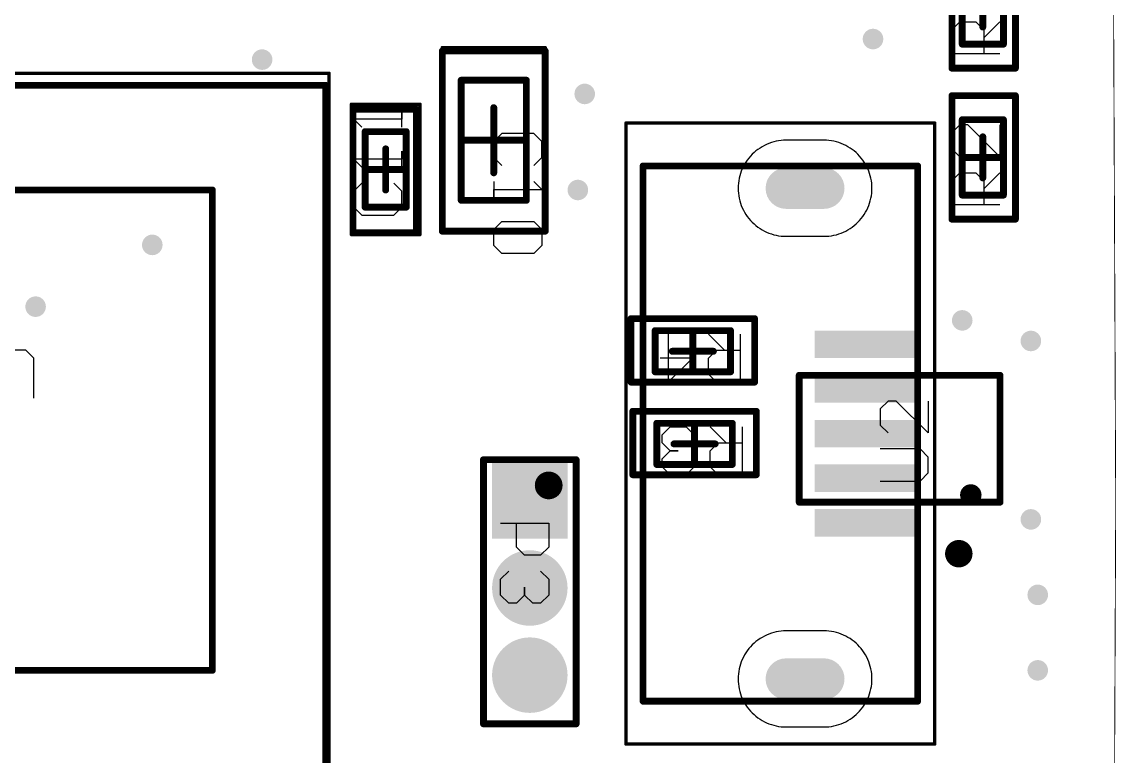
# Model space of a CAD drawing. Header units: millimetres. Extents: x 0 to 63.8, y 0 to 29.2.
# Drawn here: x 47.9 to 63.84, y 10.95 to 21.65 of the extents above; entities that cross this region are included whole.
import ezdxf

# ---------------------------------------------------------------- set-up
doc = ezdxf.new("R2010")
doc.units = ezdxf.units.MM
for name, color, linetype in [('BottomSolder', 6, 'Continuous'), ('Mechanical1', 6, 'Continuous'), ('Mechanical13', 56, 'Continuous'), ('Mechanical15', 56, 'Continuous'), ('Mechanical29', 56, 'Continuous'), ('PadHoleLayer', 156, 'Continuous'), ('ViaHoleLayer', 16, 'Continuous')]:
    doc.layers.add(name, color=color, linetype=linetype)

# ---------------------------------------------------------------- blocks, each defined once
blk = doc.blocks.new('GCT_USB3140_30_0170_1_C_REVE1_B_4')
at = {"layer": 'BottomSolder'}
for points in [[(-1.5, -0.5), (-1.1, -0.5), (-1.1, -2), (-1.5, -2)], [(-0.85, -0.5), (-0.45, -0.5), (-0.45, -2), (-0.85, -2)], [(-0.2, -0.5), (0.2, -0.5), (0.2, -2), (-0.2, -2)], [(0.45, -0.5), (0.85, -0.5), (0.85, -2), (0.45, -2)], [(1.1, -0.5), (1.5, -0.5), (1.5, -2), (1.1, -2)]]:
    blk.add_hatch(color=6, dxfattribs=at).paths.add_polyline_path(points)
at = {"layer": 'PadHoleLayer'}
h = blk.add_hatch(color=156, dxfattribs=at)
edge = h.paths.add_edge_path()
edge.add_arc((-3.575, -0.085), 0.3, 0, 180)
edge.add_line((-3.875, -0.085), (-3.875, -0.635))
edge.add_arc((-3.575, -0.635), 0.3, 180, 360)
edge.add_line((-3.275, -0.635), (-3.275, -0.085))
h = blk.add_hatch(color=156, dxfattribs=at)
edge = h.paths.add_edge_path()
edge.add_arc((3.575, -0.085), 0.3, 0, 180)
edge.add_line((3.275, -0.085), (3.275, -0.635))
edge.add_arc((3.575, -0.635), 0.3, 180, 360)
edge.add_line((3.875, -0.635), (3.875, -0.085))
at = {"layer": 'BottomSolder'}
for p, q in [((-3.986, 0.481), (-4.016, 0.459)), ((-3.956, 0.502), (-3.986, 0.481)), ((-3.925, 0.521), (-3.956, 0.502)), ((-3.893, 0.539), (-3.925, 0.521)), ((-3.86, 0.554), (-3.893, 0.539)), ((-3.826, 0.569), (-3.86, 0.554)), ((-3.791, 0.581), (-3.826, 0.569)), ((-3.756, 0.591), (-3.791, 0.581)), ((-3.721, 0.6), (-3.756, 0.591)), ((-3.685, 0.606), (-3.721, 0.6)), ((-3.648, 0.611), (-3.685, 0.606)), ((-3.612, 0.614), (-3.648, 0.611)), ((-3.575, 0.615), (-3.612, 0.614)), ((-3.538, 0.614), (-3.575, 0.615)), ((-3.502, 0.611), (-3.538, 0.614)), ((-3.465, 0.606), (-3.502, 0.611)), ((-3.429, 0.6), (-3.465, 0.606)), ((-3.394, 0.591), (-3.429, 0.6)), ((-3.359, 0.581), (-3.394, 0.591)), ((-3.324, 0.569), (-3.359, 0.581)), ((-3.29, 0.554), (-3.324, 0.569)), ((-3.257, 0.539), (-3.29, 0.554)), ((-3.225, 0.521), (-3.257, 0.539)), ((-3.194, 0.502), (-3.225, 0.521)), ((-3.164, 0.481), (-3.194, 0.502)), ((-3.134, 0.459), (-3.164, 0.481)), ((3.164, 0.481), (3.134, 0.459)), ((3.194, 0.502), (3.164, 0.481)), ((3.225, 0.521), (3.194, 0.502)), ((3.257, 0.539), (3.225, 0.521)), ((3.29, 0.554), (3.257, 0.539)), ((3.324, 0.569), (3.29, 0.554)), ((3.359, 0.581), (3.324, 0.569)), ((3.394, 0.591), (3.359, 0.581)), ((3.429, 0.6), (3.394, 0.591)), ((3.465, 0.606), (3.429, 0.6)), ((3.502, 0.611), (3.465, 0.606)), ((3.538, 0.614), (3.502, 0.611)), ((3.575, 0.615), (3.538, 0.614)), ((3.612, 0.614), (3.575, 0.615)), ((3.648, 0.611), (3.612, 0.614)), ((3.685, 0.606), (3.648, 0.611)), ((3.721, 0.6), (3.685, 0.606)), ((3.756, 0.591), (3.721, 0.6)), ((3.791, 0.581), (3.756, 0.591)), ((3.826, 0.569), (3.791, 0.581)), ((3.86, 0.554), (3.826, 0.569)), ((3.893, 0.539), (3.86, 0.554)), ((3.925, 0.521), (3.893, 0.539)), ((3.956, 0.502), (3.925, 0.521)), ((3.986, 0.481), (3.956, 0.502)), ((4.016, 0.459), (3.986, 0.481)), ((-4.141, 0.326), (-4.162, 0.296)), ((-4.119, 0.356), (-4.141, 0.326)), ((-4.095, 0.383), (-4.119, 0.356)), ((-4.07, 0.41), (-4.095, 0.383)), ((-4.043, 0.435), (-4.07, 0.41)), ((-4.016, 0.459), (-4.043, 0.435)), ((-3.107, 0.435), (-3.134, 0.459)), ((-3.08, 0.41), (-3.107, 0.435)), ((-3.055, 0.383), (-3.08, 0.41)), ((-3.031, 0.356), (-3.055, 0.383)), ((-3.009, 0.326), (-3.031, 0.356)), ((-2.988, 0.296), (-3.009, 0.326)), ((3.009, 0.326), (2.988, 0.296)), ((3.031, 0.356), (3.009, 0.326)), ((3.055, 0.383), (3.031, 0.356)), ((3.08, 0.41), (3.055, 0.383)), ((3.107, 0.435), (3.08, 0.41)), ((3.134, 0.459), (3.107, 0.435)), ((4.043, 0.435), (4.016, 0.459)), ((4.07, 0.41), (4.043, 0.435)), ((4.095, 0.383), (4.07, 0.41)), ((4.119, 0.356), (4.095, 0.383)), ((4.141, 0.326), (4.119, 0.356)), ((4.162, 0.296), (4.141, 0.326)), ((-4.229, 0.166), (-4.241, 0.131)), ((-4.214, 0.2), (-4.229, 0.166)), ((-4.199, 0.233), (-4.214, 0.2)), ((-4.181, 0.265), (-4.199, 0.233)), ((-4.162, 0.296), (-4.181, 0.265)), ((-2.969, 0.265), (-2.988, 0.296)), ((-2.951, 0.233), (-2.969, 0.265)), ((-2.936, 0.2), (-2.951, 0.233)), ((-2.921, 0.166), (-2.936, 0.2)), ((-2.909, 0.131), (-2.921, 0.166)), ((2.921, 0.166), (2.909, 0.131)), ((2.936, 0.2), (2.921, 0.166)), ((2.951, 0.233), (2.936, 0.2)), ((2.969, 0.265), (2.951, 0.233)), ((2.988, 0.296), (2.969, 0.265)), ((4.181, 0.265), (4.162, 0.296)), ((4.199, 0.233), (4.181, 0.265)), ((4.214, 0.2), (4.199, 0.233)), ((4.229, 0.166), (4.214, 0.2)), ((4.241, 0.131), (4.229, 0.166)), ((-4.266, 0.025), (-4.271, -0.012)), ((-4.26, 0.061), (-4.266, 0.025)), ((-4.251, 0.096), (-4.26, 0.061)), ((-4.241, 0.131), (-4.251, 0.096)), ((-2.899, 0.096), (-2.909, 0.131)), ((-2.89, 0.061), (-2.899, 0.096)), ((-2.884, 0.025), (-2.89, 0.061)), ((-2.879, -0.012), (-2.884, 0.025)), ((2.884, 0.025), (2.879, -0.012)), ((2.89, 0.061), (2.884, 0.025)), ((2.899, 0.096), (2.89, 0.061)), ((2.909, 0.131), (2.899, 0.096)), ((4.251, 0.096), (4.241, 0.131)), ((4.26, 0.061), (4.251, 0.096)), ((4.266, 0.025), (4.26, 0.061)), ((4.271, -0.012), (4.266, 0.025)), ((-4.274, -0.048), (-4.275, -0.085)), ((-4.275, -0.085), (-4.275, -0.635)), ((-4.271, -0.012), (-4.274, -0.048)), ((-2.876, -0.048), (-2.879, -0.012)), ((-2.875, -0.085), (-2.876, -0.048)), ((-2.875, -0.635), (-2.875, -0.085)), ((2.876, -0.048), (2.875, -0.085)), ((2.875, -0.085), (2.875, -0.635)), ((2.879, -0.012), (2.876, -0.048)), ((4.274, -0.048), (4.271, -0.012)), ((4.275, -0.085), (4.274, -0.048)), ((4.275, -0.635), (4.275, -0.085)), ((-4.275, -0.635), (-4.274, -0.672)), ((-2.876, -0.672), (-2.875, -0.635)), ((2.875, -0.635), (2.876, -0.672)), ((4.274, -0.672), (4.275, -0.635)), ((-4.274, -0.672), (-4.271, -0.708)), ((-4.271, -0.708), (-4.266, -0.745)), ((-4.266, -0.745), (-4.26, -0.781)), ((-4.26, -0.781), (-4.251, -0.816)), ((-2.899, -0.816), (-2.89, -0.781)), ((-2.89, -0.781), (-2.884, -0.745)), ((-2.884, -0.745), (-2.879, -0.708)), ((-2.879, -0.708), (-2.876, -0.672)), ((2.876, -0.672), (2.879, -0.708)), ((2.879, -0.708), (2.884, -0.745)), ((2.884, -0.745), (2.89, -0.781)), ((2.89, -0.781), (2.899, -0.816)), ((4.251, -0.816), (4.26, -0.781)), ((4.26, -0.781), (4.266, -0.745)), ((4.266, -0.745), (4.271, -0.708)), ((4.271, -0.708), (4.274, -0.672)), ((-4.251, -0.816), (-4.241, -0.851)), ((-4.241, -0.851), (-4.229, -0.886)), ((-4.229, -0.886), (-4.214, -0.92)), ((-4.214, -0.92), (-4.199, -0.953)), ((-4.199, -0.953), (-4.181, -0.985)), ((-2.969, -0.985), (-2.951, -0.953)), ((-2.951, -0.953), (-2.936, -0.92)), ((-2.936, -0.92), (-2.921, -0.886)), ((-2.921, -0.886), (-2.909, -0.851)), ((-2.909, -0.851), (-2.899, -0.816)), ((2.899, -0.816), (2.909, -0.851)), ((2.909, -0.851), (2.921, -0.886)), ((2.921, -0.886), (2.936, -0.92)), ((2.936, -0.92), (2.951, -0.953)), ((2.951, -0.953), (2.969, -0.985)), ((4.181, -0.985), (4.199, -0.953)), ((4.199, -0.953), (4.214, -0.92)), ((4.214, -0.92), (4.229, -0.886)), ((4.229, -0.886), (4.241, -0.851)), ((4.241, -0.851), (4.251, -0.816)), ((-4.181, -0.985), (-4.162, -1.016)), ((-4.162, -1.016), (-4.141, -1.046)), ((-4.141, -1.046), (-4.119, -1.076)), ((-4.119, -1.076), (-4.095, -1.103)), ((-4.095, -1.103), (-4.07, -1.13)), ((-3.08, -1.13), (-3.055, -1.103)), ((-3.055, -1.103), (-3.031, -1.076)), ((-3.031, -1.076), (-3.009, -1.046)), ((-3.009, -1.046), (-2.988, -1.016)), ((-2.988, -1.016), (-2.969, -0.985)), ((2.969, -0.985), (2.988, -1.016)), ((2.988, -1.016), (3.009, -1.046)), ((3.009, -1.046), (3.031, -1.076)), ((3.031, -1.076), (3.055, -1.103)), ((3.055, -1.103), (3.08, -1.13)), ((4.07, -1.13), (4.095, -1.103)), ((4.095, -1.103), (4.119, -1.076)), ((4.119, -1.076), (4.141, -1.046)), ((4.141, -1.046), (4.162, -1.016)), ((4.162, -1.016), (4.181, -0.985)), ((-4.07, -1.13), (-4.043, -1.155)), ((-4.043, -1.155), (-4.016, -1.179)), ((-4.016, -1.179), (-3.986, -1.201)), ((-3.986, -1.201), (-3.956, -1.222)), ((-3.956, -1.222), (-3.925, -1.241)), ((-3.925, -1.241), (-3.893, -1.259)), ((-3.893, -1.259), (-3.86, -1.274)), ((-3.86, -1.274), (-3.826, -1.289)), ((-3.324, -1.289), (-3.29, -1.274)), ((-3.29, -1.274), (-3.257, -1.259)), ((-3.257, -1.259), (-3.225, -1.241)), ((-3.225, -1.241), (-3.194, -1.222)), ((-3.194, -1.222), (-3.164, -1.201)), ((-3.164, -1.201), (-3.134, -1.179)), ((-3.134, -1.179), (-3.107, -1.155)), ((-3.107, -1.155), (-3.08, -1.13)), ((3.08, -1.13), (3.107, -1.155)), ((3.107, -1.155), (3.134, -1.179)), ((3.134, -1.179), (3.164, -1.201)), ((3.164, -1.201), (3.194, -1.222)), ((3.194, -1.222), (3.225, -1.241)), ((3.225, -1.241), (3.257, -1.259)), ((3.257, -1.259), (3.29, -1.274)), ((3.29, -1.274), (3.324, -1.289)), ((3.826, -1.289), (3.86, -1.274)), ((3.86, -1.274), (3.893, -1.259)), ((3.893, -1.259), (3.925, -1.241)), ((3.925, -1.241), (3.956, -1.222)), ((3.956, -1.222), (3.986, -1.201)), ((3.986, -1.201), (4.016, -1.179)), ((4.016, -1.179), (4.043, -1.155)), ((4.043, -1.155), (4.07, -1.13)), ((-3.826, -1.289), (-3.791, -1.301)), ((-3.791, -1.301), (-3.756, -1.311)), ((-3.756, -1.311), (-3.721, -1.32)), ((-3.721, -1.32), (-3.685, -1.326)), ((-3.685, -1.326), (-3.648, -1.331)), ((-3.648, -1.331), (-3.612, -1.334)), ((-3.612, -1.334), (-3.575, -1.335)), ((-3.575, -1.335), (-3.538, -1.334)), ((-3.538, -1.334), (-3.502, -1.331)), ((-3.502, -1.331), (-3.465, -1.326)), ((-3.465, -1.326), (-3.429, -1.32)), ((-3.429, -1.32), (-3.394, -1.311)), ((-3.394, -1.311), (-3.359, -1.301)), ((-3.359, -1.301), (-3.324, -1.289)), ((3.324, -1.289), (3.359, -1.301)), ((3.359, -1.301), (3.394, -1.311)), ((3.394, -1.311), (3.429, -1.32)), ((3.429, -1.32), (3.465, -1.326)), ((3.465, -1.326), (3.502, -1.331)), ((3.502, -1.331), (3.538, -1.334)), ((3.538, -1.334), (3.575, -1.335)), ((3.575, -1.335), (3.612, -1.334)), ((3.612, -1.334), (3.648, -1.331)), ((3.648, -1.331), (3.685, -1.326)), ((3.685, -1.326), (3.721, -1.32)), ((3.721, -1.32), (3.756, -1.311)), ((3.756, -1.311), (3.791, -1.301)), ((3.791, -1.301), (3.826, -1.289))]:
    blk.add_line(p, q, dxfattribs=at)
at = {"layer": 'Mechanical13', "const_width": 0.1}
for points in [[(-3.9, 2), (-3.9, -2)], [(-3.9, 2), (3.9, 2)], [(3.9, 2), (3.9, -2)], [(-3.9, -2), (3.9, -2)]]:
    blk.add_lwpolyline(points, dxfattribs=at)
at = {"layer": 'Mechanical13'}
for points, const_width in [([(-3.925, 2, 1), (-3.875, 2, 1)], 0.05), ([(-3.925, 2, 1), (-3.875, 2, 1)], 0.05), ([(3.875, 2, 1), (3.925, 2, 1)], 0.05), ([(3.875, 2, 1), (3.925, 2, 1)], 0.05), ([(-3.925, -2, 1), (-3.875, -2, 1)], 0.05), ([(-3.925, -2, 1), (-3.875, -2, 1)], 0.05), ([(3.875, -2, 1), (3.925, -2, 1)], 0.05), ([(3.875, -2, 1), (3.925, -2, 1)], 0.05), ([(-1.65, -2.6, 1), (-1.85, -2.6, 1)], 0.2), ([(-1.9, -2.6, 1), (-1.8, -2.6, 1)], 0.1), ([(-1.7, -2.6, 1), (-1.6, -2.6, 1)], 0.1)]:
    blk.add_lwpolyline(points, format="xyb", close=True, dxfattribs=dict(at, const_width=const_width))
at = {"layer": 'Mechanical15', "const_width": 0.05}
for points in [[(-4.525, 2.25), (-4.525, -2.25)], [(-4.525, 2.25), (4.525, 2.25)], [(4.525, 2.25), (4.525, -2.25)], [(-4.525, -2.25), (4.525, -2.25)]]:
    blk.add_lwpolyline(points, dxfattribs=at)
at = {"layer": 'Mechanical15', "const_width": 0.025}
for points in [[(-4.537, 2.25, 1), (-4.513, 2.25, 1)], [(-4.537, 2.25, 1), (-4.513, 2.25, 1)], [(4.513, 2.25, 1), (4.537, 2.25, 1)], [(4.513, 2.25, 1), (4.537, 2.25, 1)], [(-4.537, -2.25, 1), (-4.513, -2.25, 1)], [(-4.537, -2.25, 1), (-4.513, -2.25, 1)], [(4.513, -2.25, 1), (4.537, -2.25, 1)], [(4.513, -2.25, 1), (4.537, -2.25, 1)]]:
    blk.add_lwpolyline(points, format="xyb", close=True, dxfattribs=at)
blk = doc.blocks.new('SC_70_5L_13')
at = {"layer": 'Mechanical29'}
for p, q in [((0.059, 1.248), (0.059, 0.665)), ((0.526, 0.665), (0.526, 1.248)), ((0.875, 1.248), (0.759, 1.131)), ((1.109, 1.248), (0.875, 1.248)), ((1.225, 1.131), (1.109, 1.248)), ((1.225, 1.015), (1.225, 1.131)), ((0.759, 0.548), (1.225, 1.015)), ((0.059, 0.665), (0.176, 0.548)), ((0.409, 0.548), (0.526, 0.665)), ((0.176, 0.548), (0.409, 0.548)), ((1.225, 0.548), (0.759, 0.548))]:
    blk.add_line(p, q, dxfattribs=at)
at = {"layer": 'Mechanical29', "const_width": 0.1}
for points in [[(-0.25, 2.425), (-0.25, -0.5)], [(-0.25, 2.425), (1.6, 2.425)], [(1.6, 2.425), (1.6, -0.5)], [(-0.25, -0.5), (1.6, -0.5)]]:
    blk.add_lwpolyline(points, dxfattribs=at)
at = {"layer": 'Mechanical29'}
for points, const_width in [([(-0.275, 2.425, 1), (-0.225, 2.425, 1)], 0.05), ([(-0.275, 2.425, 1), (-0.225, 2.425, 1)], 0.05), ([(1.575, 2.425, 1), (1.625, 2.425, 1)], 0.05), ([(1.575, 2.425, 1), (1.625, 2.425, 1)], 0.05), ([(-0.088, -0.075, 1), (-0.2, -0.075, 1)], 0.2), ([(-0.25, -0.075, 1), (-0.15, -0.075, 1)], 0.1), ([(-0.138, -0.075, 1), (-0.038, -0.075, 1)], 0.1), ([(-0.275, -0.5, 1), (-0.225, -0.5, 1)], 0.05), ([(-0.275, -0.5, 1), (-0.225, -0.5, 1)], 0.05), ([(1.575, -0.5, 1), (1.625, -0.5, 1)], 0.05), ([(1.575, -0.5, 1), (1.625, -0.5, 1)], 0.05)]:
    blk.add_lwpolyline(points, format="xyb", close=True, dxfattribs=dict(at, const_width=const_width))
blk = doc.blocks.new('TSQFP50P900X900X160_48N_15')
at = {"layer": 'Mechanical13', "const_width": 0.1}
for points in [[(-3.5, 3.5), (3.5, 3.5)], [(-3.5, -3.5), (-3.5, 3.5)], [(3.5, -3.5), (3.5, 3.5)], [(-3.5, -3.5), (3.5, -3.5)]]:
    blk.add_lwpolyline(points, dxfattribs=at)
at = {"layer": 'Mechanical13'}
for points, const_width in [([(-3.525, 3.5, 1), (-3.475, 3.5, 1)], 0.05), ([(-3.525, 3.5, 1), (-3.475, 3.5, 1)], 0.05), ([(3.475, 3.5, 1), (3.525, 3.5, 1)], 0.05), ([(3.475, 3.5, 1), (3.525, 3.5, 1)], 0.05), ([(-2.1, 2.6, 1), (-3.1, 2.6, 1)], 0.1), ([(-3.125, 2.6, 1), (-3.075, 2.6, 1)], 0.05), ([(-2.125, 2.6, 1), (-2.075, 2.6, 1)], 0.05), ([(-3.525, -3.5, 1), (-3.475, -3.5, 1)], 0.05), ([(-3.525, -3.5, 1), (-3.475, -3.5, 1)], 0.05), ([(3.475, -3.5, 1), (3.525, -3.5, 1)], 0.05), ([(3.475, -3.5, 1), (3.525, -3.5, 1)], 0.05)]:
    blk.add_lwpolyline(points, format="xyb", close=True, dxfattribs=dict(at, const_width=const_width))
at = {"layer": 'Mechanical15'}
for points, const_width in [([(-5.2, 5.2), (5.2, 5.2)], 0.05), ([(-5.2, -5.2), (-5.2, 5.2)], 0.05), ([(5.2, -5.2), (5.2, 5.2)], 0.05), ([(0, -0.5), (0, 0.5)], 0.1), ([(-0.5, 0), (0.5, 0)], 0.1), ([(-5.2, -5.2), (5.2, -5.2)], 0.05)]:
    blk.add_lwpolyline(points, dxfattribs=dict(at, const_width=const_width))
for points, const_width in [([(-5.212, 5.2, 1), (-5.188, 5.2, 1)], 0.025), ([(-5.212, 5.2, 1), (-5.188, 5.2, 1)], 0.025), ([(5.188, 5.2, 1), (5.212, 5.2, 1)], 0.025), ([(5.188, 5.2, 1), (5.212, 5.2, 1)], 0.025), ([(-0.025, 0.5, 1), (0.025, 0.5, 1)], 0.05), ([(-0.525, 0, 1), (-0.475, 0, 1)], 0.05), ([(0.475, 0, 1), (0.525, 0, 1)], 0.05), ([(-0.025, -0.5, 1), (0.025, -0.5, 1)], 0.05), ([(-5.212, -5.2, 1), (-5.188, -5.2, 1)], 0.025), ([(-5.212, -5.2, 1), (-5.188, -5.2, 1)], 0.025), ([(5.188, -5.2, 1), (5.212, -5.2, 1)], 0.025), ([(5.188, -5.2, 1), (5.212, -5.2, 1)], 0.025)]:
    blk.add_lwpolyline(points, format="xyb", close=True, dxfattribs=dict(at, const_width=const_width))
at = {"layer": 'Mechanical29'}
for p, q in [((0.2, 1.163), (-0.033, 1.163)), ((-0.033, 1.163), (0.084, 1.163)), ((0.084, 1.163), (0.084, 0.463)), ((0.55, 1.163), (0.433, 1.046)), ((0.783, 1.163), (0.55, 1.163)), ((0.9, 1.046), (0.783, 1.163)), ((0.433, 1.046), (0.433, 0.463)), ((0.9, 0.463), (0.9, 1.046)), ((0.084, 0.463), (0.2, 0.58))]:
    blk.add_line(p, q, dxfattribs=at)
at = {"layer": 'Mechanical29', "const_width": 0.1}
for points in [[(-4.9, -4.95), (-4.9, 5.025)], [(-4.9, 5.025), (5.15, 5.025)], [(5.15, -4.95), (5.15, 5.025)], [(-4.9, -4.95), (5.15, -4.95)]]:
    blk.add_lwpolyline(points, dxfattribs=at)
at = {"layer": 'Mechanical29'}
for points, const_width in [([(-4.925, 5.025, 1), (-4.875, 5.025, 1)], 0.05), ([(-4.925, 5.025, 1), (-4.875, 5.025, 1)], 0.05), ([(5.125, 5.025, 1), (5.175, 5.025, 1)], 0.05), ([(5.125, 5.025, 1), (5.175, 5.025, 1)], 0.05), ([(-4.15, 2.775, 1), (-4.4, 2.775, 1)], 0.25), ([(-4.463, 2.775, 1), (-4.338, 2.775, 1)], 0.125), ([(-4.212, 2.775, 1), (-4.088, 2.775, 1)], 0.125), ([(-4.925, -4.95, 1), (-4.875, -4.95, 1)], 0.05), ([(-4.925, -4.95, 1), (-4.875, -4.95, 1)], 0.05), ([(5.125, -4.95, 1), (5.175, -4.95, 1)], 0.05), ([(5.125, -4.95, 1), (5.175, -4.95, 1)], 0.05)]:
    blk.add_lwpolyline(points, format="xyb", close=True, dxfattribs=dict(at, const_width=const_width))
blk = doc.blocks.new('RES0402_17')
at = {"layer": 'Mechanical13', "const_width": 0.1}
for points in [[(-0.55, -0.3), (-0.55, 0.3)], [(0.55, 0.3), (-0.55, 0.3)], [(0.55, -0.3), (0.55, 0.3)], [(0.55, -0.3), (-0.55, -0.3)]]:
    blk.add_lwpolyline(points, dxfattribs=at)
at = {"layer": 'Mechanical13', "const_width": 0.05}
for points in [[(-0.575, 0.3, 1), (-0.525, 0.3, 1)], [(-0.575, 0.3, 1), (-0.525, 0.3, 1)], [(0.525, 0.3, 1), (0.575, 0.3, 1)], [(0.525, 0.3, 1), (0.575, 0.3, 1)], [(-0.575, -0.3, 1), (-0.525, -0.3, 1)], [(-0.575, -0.3, 1), (-0.525, -0.3, 1)], [(0.525, -0.3, 1), (0.575, -0.3, 1)], [(0.525, -0.3, 1), (0.575, -0.3, 1)]]:
    blk.add_lwpolyline(points, format="xyb", close=True, dxfattribs=at)
at = {"layer": 'Mechanical15'}
for points, const_width in [([(-0.9, -0.45), (-0.9, 0.45)], 0.05), ([(0.9, 0.45), (-0.9, 0.45)], 0.05), ([(0, -0.3), (0, 0.3)], 0.1), ([(0.9, -0.45), (0.9, 0.45)], 0.05), ([(0.3, 0), (-0.3, 0)], 0.1), ([(0.9, -0.45), (-0.9, -0.45)], 0.05)]:
    blk.add_lwpolyline(points, dxfattribs=dict(at, const_width=const_width))
for points, const_width in [([(-0.913, 0.45, 1), (-0.888, 0.45, 1)], 0.025), ([(-0.913, 0.45, 1), (-0.888, 0.45, 1)], 0.025), ([(-0.025, 0.3, 1), (0.025, 0.3, 1)], 0.05), ([(0.888, 0.45, 1), (0.913, 0.45, 1)], 0.025), ([(0.888, 0.45, 1), (0.913, 0.45, 1)], 0.025), ([(-0.325, 0, 1), (-0.275, 0, 1)], 0.05), ([(0.275, 0, 1), (0.325, 0, 1)], 0.05), ([(-0.025, -0.3, 1), (0.025, -0.3, 1)], 0.05), ([(-0.913, -0.45, 1), (-0.888, -0.45, 1)], 0.025), ([(-0.913, -0.45, 1), (-0.888, -0.45, 1)], 0.025), ([(0.888, -0.45, 1), (0.913, -0.45, 1)], 0.025), ([(0.888, -0.45, 1), (0.913, -0.45, 1)], 0.025)]:
    blk.add_lwpolyline(points, format="xyb", close=True, dxfattribs=dict(at, const_width=const_width))
at = {"layer": 'Mechanical29'}
for p, q in [((-1.174, 0.132), (-1.057, 0.248)), ((-1.057, 0.248), (-0.824, 0.248)), ((-0.824, 0.248), (-0.707, 0.132)), ((-0.474, 0.132), (-0.357, 0.248)), ((-0.357, 0.248), (-0.124, 0.248)), ((-0.124, 0.248), (-0.007, 0.132)), ((0.459, 0.015), (0.226, 0.248)), ((0.692, 0.248), (0.692, -0.451)), ((-1.174, -0.335), (-1.174, 0.132)), ((-0.707, 0.132), (-0.707, -0.335)), ((-0.474, 0.015), (-0.474, 0.132)), ((-0.357, -0.102), (-0.474, 0.015)), ((0.226, -0.102), (0.343, 0.015)), ((0.343, 0.015), (0.692, 0.015)), ((-0.474, -0.218), (-0.357, -0.102)), ((-0.357, -0.102), (-0.241, -0.102)), ((-0.241, -0.102), (-0.357, -0.102)), ((0.226, -0.335), (0.226, -0.102)), ((-0.474, -0.335), (-0.474, -0.218)), ((-1.057, -0.451), (-1.174, -0.335)), ((-0.824, -0.451), (-1.057, -0.451)), ((-0.707, -0.335), (-0.824, -0.451)), ((-0.357, -0.451), (-0.474, -0.335)), ((-0.124, -0.451), (-0.357, -0.451)), ((-0.007, -0.335), (-0.124, -0.451)), ((0.343, -0.451), (0.226, -0.335)), ((0.692, -0.451), (0.343, -0.451))]:
    blk.add_line(p, q, dxfattribs=at)
at = {"layer": 'Mechanical29', "const_width": 0.1}
for points in [[(-0.9, -0.45), (-0.9, 0.475)], [(0.9, 0.475), (-0.9, 0.475)], [(0.9, -0.45), (0.9, 0.475)], [(0.9, -0.45), (-0.9, -0.45)]]:
    blk.add_lwpolyline(points, dxfattribs=at)
at = {"layer": 'Mechanical29', "const_width": 0.05}
for points in [[(-0.925, 0.475, 1), (-0.875, 0.475, 1)], [(-0.925, 0.475, 1), (-0.875, 0.475, 1)], [(0.875, 0.475, 1), (0.925, 0.475, 1)], [(0.875, 0.475, 1), (0.925, 0.475, 1)], [(-0.925, -0.45, 1), (-0.875, -0.45, 1)], [(-0.925, -0.45, 1), (-0.875, -0.45, 1)], [(0.875, -0.45, 1), (0.925, -0.45, 1)], [(0.875, -0.45, 1), (0.925, -0.45, 1)]]:
    blk.add_lwpolyline(points, format="xyb", close=True, dxfattribs=at)
blk = doc.blocks.new('RES0402_31')
at = {"layer": 'Mechanical13', "const_width": 0.1}
for points in [[(-0.55, -0.3), (-0.55, 0.3)], [(-0.55, 0.3), (0.55, 0.3)], [(0.55, -0.3), (0.55, 0.3)], [(-0.55, -0.3), (0.55, -0.3)]]:
    blk.add_lwpolyline(points, dxfattribs=at)
at = {"layer": 'Mechanical13', "const_width": 0.05}
for points in [[(-0.575, 0.3, 1), (-0.525, 0.3, 1)], [(-0.575, 0.3, 1), (-0.525, 0.3, 1)], [(0.525, 0.3, 1), (0.575, 0.3, 1)], [(0.525, 0.3, 1), (0.575, 0.3, 1)], [(-0.575, -0.3, 1), (-0.525, -0.3, 1)], [(-0.575, -0.3, 1), (-0.525, -0.3, 1)], [(0.525, -0.3, 1), (0.575, -0.3, 1)], [(0.525, -0.3, 1), (0.575, -0.3, 1)]]:
    blk.add_lwpolyline(points, format="xyb", close=True, dxfattribs=at)
at = {"layer": 'Mechanical15'}
for points, const_width in [([(-0.9, -0.45), (-0.9, 0.45)], 0.05), ([(-0.9, 0.45), (0.9, 0.45)], 0.05), ([(0, -0.3), (0, 0.3)], 0.1), ([(0.9, -0.45), (0.9, 0.45)], 0.05), ([(-0.3, 0), (0.3, 0)], 0.1), ([(-0.9, -0.45), (0.9, -0.45)], 0.05)]:
    blk.add_lwpolyline(points, dxfattribs=dict(at, const_width=const_width))
for points, const_width in [([(-0.913, 0.45, 1), (-0.888, 0.45, 1)], 0.025), ([(-0.913, 0.45, 1), (-0.888, 0.45, 1)], 0.025), ([(-0.025, 0.3, 1), (0.025, 0.3, 1)], 0.05), ([(0.888, 0.45, 1), (0.913, 0.45, 1)], 0.025), ([(0.888, 0.45, 1), (0.913, 0.45, 1)], 0.025), ([(-0.325, 0, 1), (-0.275, 0, 1)], 0.05), ([(0.275, 0, 1), (0.325, 0, 1)], 0.05), ([(-0.025, -0.3, 1), (0.025, -0.3, 1)], 0.05), ([(-0.913, -0.45, 1), (-0.888, -0.45, 1)], 0.025), ([(-0.913, -0.45, 1), (-0.888, -0.45, 1)], 0.025), ([(0.888, -0.45, 1), (0.913, -0.45, 1)], 0.025), ([(0.888, -0.45, 1), (0.913, -0.45, 1)], 0.025)]:
    blk.add_lwpolyline(points, format="xyb", close=True, dxfattribs=dict(at, const_width=const_width))
at = {"layer": 'Mechanical29'}
for p, q in [((-0.357, 0.248), (-0.357, -0.451)), ((0.459, 0.015), (0.226, 0.248)), ((0.692, 0.248), (0.692, -0.451)), ((0.226, -0.102), (0.343, 0.015)), ((0.343, 0.015), (0.692, 0.015)), ((-0.007, -0.102), (-0.474, -0.102)), ((-0.357, -0.451), (-0.007, -0.102)), ((0.226, -0.335), (0.226, -0.102)), ((0.343, -0.451), (0.226, -0.335)), ((0.692, -0.451), (0.343, -0.451))]:
    blk.add_line(p, q, dxfattribs=at)
at = {"layer": 'Mechanical29', "const_width": 0.1}
for points in [[(-0.9, -0.45), (-0.9, 0.475)], [(-0.9, 0.475), (0.9, 0.475)], [(0.9, -0.45), (0.9, 0.475)], [(-0.9, -0.45), (0.9, -0.45)]]:
    blk.add_lwpolyline(points, dxfattribs=at)
at = {"layer": 'Mechanical29', "const_width": 0.05}
for points in [[(-0.925, 0.475, 1), (-0.875, 0.475, 1)], [(-0.925, 0.475, 1), (-0.875, 0.475, 1)], [(0.875, 0.475, 1), (0.925, 0.475, 1)], [(0.875, 0.475, 1), (0.925, 0.475, 1)], [(-0.925, -0.45, 1), (-0.875, -0.45, 1)], [(-0.925, -0.45, 1), (-0.875, -0.45, 1)], [(0.875, -0.45, 1), (0.925, -0.45, 1)], [(0.875, -0.45, 1), (0.925, -0.45, 1)]]:
    blk.add_lwpolyline(points, format="xyb", close=True, dxfattribs=at)
blk = doc.blocks.new('RES0402_32')
at = {"layer": 'Mechanical13', "const_width": 0.1}
for points in [[(-0.55, -0.3), (-0.55, 0.3)], [(-0.55, 0.3), (0.55, 0.3)], [(0.55, -0.3), (0.55, 0.3)], [(-0.55, -0.3), (0.55, -0.3)]]:
    blk.add_lwpolyline(points, dxfattribs=at)
at = {"layer": 'Mechanical13', "const_width": 0.05}
for points in [[(-0.575, 0.3, 1), (-0.525, 0.3, 1)], [(-0.575, 0.3, 1), (-0.525, 0.3, 1)], [(0.525, 0.3, 1), (0.575, 0.3, 1)], [(0.525, 0.3, 1), (0.575, 0.3, 1)], [(-0.575, -0.3, 1), (-0.525, -0.3, 1)], [(-0.575, -0.3, 1), (-0.525, -0.3, 1)], [(0.525, -0.3, 1), (0.575, -0.3, 1)], [(0.525, -0.3, 1), (0.575, -0.3, 1)]]:
    blk.add_lwpolyline(points, format="xyb", close=True, dxfattribs=at)
at = {"layer": 'Mechanical15'}
for points, const_width in [([(-0.9, -0.45), (-0.9, 0.45)], 0.05), ([(-0.9, 0.45), (0.9, 0.45)], 0.05), ([(0, -0.3), (0, 0.3)], 0.1), ([(0.9, -0.45), (0.9, 0.45)], 0.05), ([(-0.3, 0), (0.3, 0)], 0.1), ([(-0.9, -0.45), (0.9, -0.45)], 0.05)]:
    blk.add_lwpolyline(points, dxfattribs=dict(at, const_width=const_width))
for points, const_width in [([(-0.913, 0.45, 1), (-0.888, 0.45, 1)], 0.025), ([(-0.913, 0.45, 1), (-0.888, 0.45, 1)], 0.025), ([(-0.025, 0.3, 1), (0.025, 0.3, 1)], 0.05), ([(0.888, 0.45, 1), (0.913, 0.45, 1)], 0.025), ([(0.888, 0.45, 1), (0.913, 0.45, 1)], 0.025), ([(-0.325, 0, 1), (-0.275, 0, 1)], 0.05), ([(0.275, 0, 1), (0.325, 0, 1)], 0.05), ([(-0.025, -0.3, 1), (0.025, -0.3, 1)], 0.05), ([(-0.913, -0.45, 1), (-0.888, -0.45, 1)], 0.025), ([(-0.913, -0.45, 1), (-0.888, -0.45, 1)], 0.025), ([(0.888, -0.45, 1), (0.913, -0.45, 1)], 0.025), ([(0.888, -0.45, 1), (0.913, -0.45, 1)], 0.025)]:
    blk.add_lwpolyline(points, format="xyb", close=True, dxfattribs=dict(at, const_width=const_width))
at = {"layer": 'Mechanical29'}
for p, q in [((-0.474, 0.132), (-0.357, 0.248)), ((-0.357, 0.248), (-0.124, 0.248)), ((-0.124, 0.248), (-0.007, 0.132)), ((0.459, 0.015), (0.226, 0.248)), ((0.692, 0.248), (0.692, -0.451)), ((-0.474, 0.015), (-0.474, 0.132)), ((-0.357, -0.102), (-0.474, 0.015)), ((0.226, -0.102), (0.343, 0.015)), ((0.343, 0.015), (0.692, 0.015)), ((-0.474, -0.218), (-0.357, -0.102)), ((-0.357, -0.102), (-0.241, -0.102)), ((-0.241, -0.102), (-0.357, -0.102)), ((0.226, -0.335), (0.226, -0.102)), ((-0.474, -0.335), (-0.474, -0.218)), ((-0.357, -0.451), (-0.474, -0.335)), ((-0.124, -0.451), (-0.357, -0.451)), ((-0.007, -0.335), (-0.124, -0.451)), ((0.343, -0.451), (0.226, -0.335)), ((0.692, -0.451), (0.343, -0.451))]:
    blk.add_line(p, q, dxfattribs=at)
at = {"layer": 'Mechanical29', "const_width": 0.1}
for points in [[(-0.9, -0.45), (-0.9, 0.475)], [(-0.9, 0.475), (0.9, 0.475)], [(0.9, -0.45), (0.9, 0.475)], [(-0.9, -0.45), (0.9, -0.45)]]:
    blk.add_lwpolyline(points, dxfattribs=at)
at = {"layer": 'Mechanical29', "const_width": 0.05}
for points in [[(-0.925, 0.475, 1), (-0.875, 0.475, 1)], [(-0.925, 0.475, 1), (-0.875, 0.475, 1)], [(0.875, 0.475, 1), (0.925, 0.475, 1)], [(0.875, 0.475, 1), (0.925, 0.475, 1)], [(-0.925, -0.45, 1), (-0.875, -0.45, 1)], [(-0.925, -0.45, 1), (-0.875, -0.45, 1)], [(0.875, -0.45, 1), (0.925, -0.45, 1)], [(0.875, -0.45, 1), (0.925, -0.45, 1)]]:
    blk.add_lwpolyline(points, format="xyb", close=True, dxfattribs=at)
blk = doc.blocks.new('RES0402_33')
at = {"layer": 'Mechanical13', "const_width": 0.1}
for points in [[(-0.55, -0.3), (-0.55, 0.3)], [(0.55, 0.3), (-0.55, 0.3)], [(0.55, -0.3), (0.55, 0.3)], [(0.55, -0.3), (-0.55, -0.3)]]:
    blk.add_lwpolyline(points, dxfattribs=at)
at = {"layer": 'Mechanical13', "const_width": 0.05}
for points in [[(-0.575, 0.3, 1), (-0.525, 0.3, 1)], [(-0.575, 0.3, 1), (-0.525, 0.3, 1)], [(0.525, 0.3, 1), (0.575, 0.3, 1)], [(0.525, 0.3, 1), (0.575, 0.3, 1)], [(-0.575, -0.3, 1), (-0.525, -0.3, 1)], [(-0.575, -0.3, 1), (-0.525, -0.3, 1)], [(0.525, -0.3, 1), (0.575, -0.3, 1)], [(0.525, -0.3, 1), (0.575, -0.3, 1)]]:
    blk.add_lwpolyline(points, format="xyb", close=True, dxfattribs=at)
at = {"layer": 'Mechanical15'}
for points, const_width in [([(-0.9, -0.45), (-0.9, 0.45)], 0.05), ([(0.9, 0.45), (-0.9, 0.45)], 0.05), ([(0, -0.3), (0, 0.3)], 0.1), ([(0.9, -0.45), (0.9, 0.45)], 0.05), ([(0.3, 0), (-0.3, 0)], 0.1), ([(0.9, -0.45), (-0.9, -0.45)], 0.05)]:
    blk.add_lwpolyline(points, dxfattribs=dict(at, const_width=const_width))
for points, const_width in [([(-0.913, 0.45, 1), (-0.888, 0.45, 1)], 0.025), ([(-0.913, 0.45, 1), (-0.888, 0.45, 1)], 0.025), ([(-0.025, 0.3, 1), (0.025, 0.3, 1)], 0.05), ([(0.888, 0.45, 1), (0.913, 0.45, 1)], 0.025), ([(0.888, 0.45, 1), (0.913, 0.45, 1)], 0.025), ([(-0.325, 0, 1), (-0.275, 0, 1)], 0.05), ([(0.275, 0, 1), (0.325, 0, 1)], 0.05), ([(-0.025, -0.3, 1), (0.025, -0.3, 1)], 0.05), ([(-0.913, -0.45, 1), (-0.888, -0.45, 1)], 0.025), ([(-0.913, -0.45, 1), (-0.888, -0.45, 1)], 0.025), ([(0.888, -0.45, 1), (0.913, -0.45, 1)], 0.025), ([(0.888, -0.45, 1), (0.913, -0.45, 1)], 0.025)]:
    blk.add_lwpolyline(points, format="xyb", close=True, dxfattribs=dict(at, const_width=const_width))
at = {"layer": 'Mechanical29'}
for p, q in [((-0.474, 0.248), (-0.007, 0.248)), ((-0.007, 0.248), (-0.474, -0.218)), ((0.459, 0.015), (0.226, 0.248)), ((0.692, 0.248), (0.692, -0.451)), ((0.226, -0.102), (0.343, 0.015)), ((0.343, 0.015), (0.692, 0.015)), ((0.226, -0.335), (0.226, -0.102)), ((-0.474, -0.218), (-0.474, -0.335)), ((-0.474, -0.335), (-0.357, -0.451)), ((-0.357, -0.451), (-0.124, -0.451)), ((-0.124, -0.451), (-0.007, -0.335)), ((0.343, -0.451), (0.226, -0.335)), ((0.692, -0.451), (0.343, -0.451))]:
    blk.add_line(p, q, dxfattribs=at)
at = {"layer": 'Mechanical29', "const_width": 0.1}
for points in [[(-0.9, -0.45), (-0.9, 0.475)], [(0.9, 0.475), (-0.9, 0.475)], [(0.9, -0.45), (0.9, 0.475)], [(0.9, -0.45), (-0.9, -0.45)]]:
    blk.add_lwpolyline(points, dxfattribs=at)
at = {"layer": 'Mechanical29', "const_width": 0.05}
for points in [[(-0.925, 0.475, 1), (-0.875, 0.475, 1)], [(-0.925, 0.475, 1), (-0.875, 0.475, 1)], [(0.875, 0.475, 1), (0.925, 0.475, 1)], [(0.875, 0.475, 1), (0.925, 0.475, 1)], [(-0.925, -0.45, 1), (-0.875, -0.45, 1)], [(-0.925, -0.45, 1), (-0.875, -0.45, 1)], [(0.875, -0.45, 1), (0.925, -0.45, 1)], [(0.875, -0.45, 1), (0.925, -0.45, 1)]]:
    blk.add_lwpolyline(points, format="xyb", close=True, dxfattribs=at)
blk = doc.blocks.new('H______1_3_1_27_41')
at = {"layer": 'BottomSolder'}
blk.add_hatch(color=6, dxfattribs=at).paths.add_polyline_path([(-0.55, 0.55), (0.55, 0.55), (0.55, -0.55), (-0.55, -0.55)])
h = blk.add_hatch(color=6, dxfattribs=at)
edge = h.paths.add_edge_path()
edge.add_arc((1.27, 0), 0.55, 0, 360)
h = blk.add_hatch(color=6, dxfattribs=at)
edge = h.paths.add_edge_path()
edge.add_arc((2.54, 0), 0.55, 0, 360)
at = {"layer": 'PadHoleLayer'}
h = blk.add_hatch(color=156, dxfattribs=at)
edge = h.paths.add_edge_path()
edge.add_arc((0, 0), 0.35, 0, 360)
h = blk.add_hatch(color=156, dxfattribs=at)
edge = h.paths.add_edge_path()
edge.add_arc((1.27, 0), 0.35, 0, 360)
h = blk.add_hatch(color=156, dxfattribs=at)
edge = h.paths.add_edge_path()
edge.add_arc((2.54, 0), 0.35, 0, 360)
at = {"layer": 'Mechanical29'}
for p, q in [((0.325, -0.425), (0.325, 0.275)), ((0.325, 0.275), (0.675, 0.275)), ((0.675, 0.275), (0.792, 0.158)), ((1.025, 0.158), (1.141, 0.275)), ((1.141, 0.275), (1.375, 0.275)), ((1.375, 0.275), (1.491, 0.158)), ((0.792, 0.158), (0.792, -0.075)), ((1.491, 0.042), (1.375, -0.075)), ((1.491, 0.158), (1.491, 0.042)), ((0.792, -0.075), (0.675, -0.192)), ((1.375, -0.075), (1.258, -0.075)), ((1.258, -0.075), (1.375, -0.075)), ((1.375, -0.075), (1.491, -0.192)), ((0.675, -0.192), (0.325, -0.192)), ((1.141, -0.425), (1.025, -0.308)), ((1.491, -0.308), (1.375, -0.425)), ((1.491, -0.192), (1.491, -0.308)), ((1.375, -0.425), (1.141, -0.425))]:
    blk.add_line(p, q, dxfattribs=at)
at = {"layer": 'Mechanical29', "const_width": 0.1}
for points in [[(3.25, 0.675), (-0.6, 0.675)], [(-0.6, -0.675), (-0.6, 0.675)], [(3.25, -0.675), (3.25, 0.675)], [(3.25, -0.675), (-0.6, -0.675)]]:
    blk.add_lwpolyline(points, dxfattribs=at)
at = {"layer": 'Mechanical29'}
for points, const_width in [([(-0.625, 0.675, 1), (-0.575, 0.675, 1)], 0.05), ([(-0.625, 0.675, 1), (-0.575, 0.675, 1)], 0.05), ([(3.225, 0.675, 1), (3.275, 0.675, 1)], 0.05), ([(3.225, 0.675, 1), (3.275, 0.675, 1)], 0.05), ([(-0.15, 0.275, 1), (-0.3, 0.275, 1)], 0.254), ([(-0.364, 0.275, 1), (-0.237, 0.275, 1)], 0.127), ([(-0.213, 0.275, 1), (-0.086, 0.275, 1)], 0.127), ([(-0.625, -0.675, 1), (-0.575, -0.675, 1)], 0.05), ([(-0.625, -0.675, 1), (-0.575, -0.675, 1)], 0.05), ([(3.225, -0.675, 1), (3.275, -0.675, 1)], 0.05), ([(3.225, -0.675, 1), (3.275, -0.675, 1)], 0.05)]:
    blk.add_lwpolyline(points, format="xyb", close=True, dxfattribs=dict(at, const_width=const_width))
blk = doc.blocks.new('CAP0402_70')
at = {"layer": 'Mechanical13', "const_width": 0.1}
for points in [[(-0.55, 0.3), (-0.55, -0.3)], [(-0.55, 0.3), (0.55, 0.3)], [(0.55, 0.3), (0.55, -0.3)], [(-0.55, -0.3), (0.55, -0.3)]]:
    blk.add_lwpolyline(points, dxfattribs=at)
at = {"layer": 'Mechanical13', "const_width": 0.05}
for points in [[(-0.575, 0.3, 1), (-0.525, 0.3, 1)], [(-0.575, 0.3, 1), (-0.525, 0.3, 1)], [(0.525, 0.3, 1), (0.575, 0.3, 1)], [(0.525, 0.3, 1), (0.575, 0.3, 1)], [(-0.575, -0.3, 1), (-0.525, -0.3, 1)], [(-0.575, -0.3, 1), (-0.525, -0.3, 1)], [(0.525, -0.3, 1), (0.575, -0.3, 1)], [(0.525, -0.3, 1), (0.575, -0.3, 1)]]:
    blk.add_lwpolyline(points, format="xyb", close=True, dxfattribs=at)
at = {"layer": 'Mechanical15'}
for points, const_width in [([(-0.95, 0.5), (-0.95, -0.5)], 0.05), ([(-0.95, 0.5), (0.95, 0.5)], 0.05), ([(0.95, 0.5), (0.95, -0.5)], 0.05), ([(0, 0.3), (0, -0.3)], 0.1), ([(-0.3, 0), (0.3, 0)], 0.1), ([(-0.95, -0.5), (0.95, -0.5)], 0.05)]:
    blk.add_lwpolyline(points, dxfattribs=dict(at, const_width=const_width))
for points, const_width in [([(-0.962, 0.5, 1), (-0.937, 0.5, 1)], 0.025), ([(-0.962, 0.5, 1), (-0.937, 0.5, 1)], 0.025), ([(0.938, 0.5, 1), (0.962, 0.5, 1)], 0.025), ([(0.938, 0.5, 1), (0.962, 0.5, 1)], 0.025), ([(-0.025, 0.3, 1), (0.025, 0.3, 1)], 0.05), ([(-0.325, 0, 1), (-0.275, 0, 1)], 0.05), ([(0.275, 0, 1), (0.325, 0, 1)], 0.05), ([(-0.025, -0.3, 1), (0.025, -0.3, 1)], 0.05), ([(-0.962, -0.5, 1), (-0.937, -0.5, 1)], 0.025), ([(-0.962, -0.5, 1), (-0.937, -0.5, 1)], 0.025), ([(0.938, -0.5, 1), (0.962, -0.5, 1)], 0.025), ([(0.938, -0.5, 1), (0.962, -0.5, 1)], 0.025)]:
    blk.add_lwpolyline(points, format="xyb", close=True, dxfattribs=dict(at, const_width=const_width))
at = {"layer": 'Mechanical29'}
for p, q in [((-0.551, 0.465), (-0.667, 0.348)), ((-0.667, 0.348), (-0.667, -0.118)), ((-0.317, 0.465), (-0.551, 0.465)), ((-0.201, 0.348), (-0.317, 0.465)), ((0.149, 0.465), (0.033, 0.348)), ((0.149, -0.235), (0.149, 0.465)), ((0.732, 0.465), (0.616, 0.348)), ((0.732, -0.235), (0.732, 0.465)), ((-0.667, -0.118), (-0.551, -0.235)), ((-0.317, -0.235), (-0.201, -0.118)), ((-0.551, -0.235), (-0.317, -0.235)), ((0.033, -0.235), (0.266, -0.235)), ((0.266, -0.235), (0.149, -0.235)), ((0.616, -0.235), (0.849, -0.235)), ((0.849, -0.235), (0.732, -0.235))]:
    blk.add_line(p, q, dxfattribs=at)
at = {"layer": 'Mechanical29', "const_width": 0.1}
for points in [[(-0.925, 0.475), (-0.925, -0.45)], [(-0.925, 0.475), (0.875, 0.475)], [(0.875, 0.475), (0.875, -0.45)], [(-0.925, -0.45), (0.875, -0.45)]]:
    blk.add_lwpolyline(points, dxfattribs=at)
at = {"layer": 'Mechanical29', "const_width": 0.05}
for points in [[(-0.95, 0.475, 1), (-0.9, 0.475, 1)], [(-0.95, 0.475, 1), (-0.9, 0.475, 1)], [(0.85, 0.475, 1), (0.9, 0.475, 1)], [(0.85, 0.475, 1), (0.9, 0.475, 1)], [(-0.95, -0.45, 1), (-0.9, -0.45, 1)], [(-0.95, -0.45, 1), (-0.9, -0.45, 1)], [(0.85, -0.45, 1), (0.9, -0.45, 1)], [(0.85, -0.45, 1), (0.9, -0.45, 1)]]:
    blk.add_lwpolyline(points, format="xyb", close=True, dxfattribs=at)
blk = doc.blocks.new('CAP0603_71')
at = {"layer": 'Mechanical13', "const_width": 0.1}
for points in [[(-0.875, 0.475), (-0.875, -0.475)], [(-0.875, 0.475), (0.875, 0.475)], [(0.875, 0.475), (0.875, -0.475)], [(-0.875, -0.475), (0.875, -0.475)]]:
    blk.add_lwpolyline(points, dxfattribs=at)
at = {"layer": 'Mechanical13', "const_width": 0.05}
for points in [[(-0.9, 0.475, 1), (-0.85, 0.475, 1)], [(-0.9, 0.475, 1), (-0.85, 0.475, 1)], [(0.85, 0.475, 1), (0.9, 0.475, 1)], [(0.85, 0.475, 1), (0.9, 0.475, 1)], [(-0.9, -0.475, 1), (-0.85, -0.475, 1)], [(-0.9, -0.475, 1), (-0.85, -0.475, 1)], [(0.85, -0.475, 1), (0.9, -0.475, 1)], [(0.85, -0.475, 1), (0.9, -0.475, 1)]]:
    blk.add_lwpolyline(points, format="xyb", close=True, dxfattribs=at)
at = {"layer": 'Mechanical15'}
for points, const_width in [([(-1.35, 0.75), (-1.35, -0.75)], 0.05), ([(-1.35, 0.75), (1.35, 0.75)], 0.05), ([(1.35, 0.75), (1.35, -0.75)], 0.05), ([(0, 0.475), (0, -0.475)], 0.1), ([(-0.475, 0), (0.475, 0)], 0.1), ([(-1.35, -0.75), (1.35, -0.75)], 0.05)]:
    blk.add_lwpolyline(points, dxfattribs=dict(at, const_width=const_width))
for points, const_width in [([(-1.362, 0.75, 1), (-1.338, 0.75, 1)], 0.025), ([(-1.362, 0.75, 1), (-1.338, 0.75, 1)], 0.025), ([(1.338, 0.75, 1), (1.362, 0.75, 1)], 0.025), ([(1.338, 0.75, 1), (1.362, 0.75, 1)], 0.025), ([(-0.025, 0.475, 1), (0.025, 0.475, 1)], 0.05), ([(-0.5, 0, 1), (-0.45, 0, 1)], 0.05), ([(0.45, 0, 1), (0.5, 0, 1)], 0.05), ([(-0.025, -0.475, 1), (0.025, -0.475, 1)], 0.05), ([(-1.362, -0.75, 1), (-1.338, -0.75, 1)], 0.025), ([(-1.362, -0.75, 1), (-1.338, -0.75, 1)], 0.025), ([(1.338, -0.75, 1), (1.362, -0.75, 1)], 0.025), ([(1.338, -0.75, 1), (1.362, -0.75, 1)], 0.025)]:
    blk.add_lwpolyline(points, format="xyb", close=True, dxfattribs=dict(at, const_width=const_width))
at = {"layer": 'Mechanical29'}
for p, q in [((-1.649, -0.117), (-1.533, 0)), ((-1.533, 0), (-1.3, 0)), ((-1.3, 0), (-1.183, -0.117)), ((-0.6, 0), (-0.833, 0)), ((-0.833, 0), (-0.716, 0)), ((-0.716, 0), (-0.716, -0.7)), ((-0.25, 0), (-0.367, -0.117)), ((-0.017, 0), (-0.25, 0)), ((0.1, -0.117), (-0.017, 0)), ((-1.649, -0.583), (-1.649, -0.117)), ((-1.183, -0.117), (-1.183, -0.583)), ((0.1, -0.583), (0.1, -0.117)), ((-1.533, -0.7), (-1.649, -0.583)), ((-1.183, -0.583), (-1.3, -0.7)), ((-0.716, -0.7), (-0.6, -0.583)), ((-0.367, -0.583), (-0.25, -0.7)), ((-0.017, -0.7), (0.1, -0.583)), ((-1.3, -0.7), (-1.533, -0.7)), ((-0.25, -0.7), (-0.017, -0.7))]:
    blk.add_line(p, q, dxfattribs=at)
at = {"layer": 'Mechanical29', "const_width": 0.1}
for points in [[(-1.325, 0.75), (1.3, 0.75)], [(-1.325, 0.75), (-1.325, -0.75)], [(1.3, 0.75), (1.3, -0.75)], [(-1.325, -0.75), (1.3, -0.75)]]:
    blk.add_lwpolyline(points, dxfattribs=at)
at = {"layer": 'Mechanical29', "const_width": 0.05}
for points in [[(-1.35, 0.75, 1), (-1.3, 0.75, 1)], [(-1.35, 0.75, 1), (-1.3, 0.75, 1)], [(1.275, 0.75, 1), (1.325, 0.75, 1)], [(1.275, 0.75, 1), (1.325, 0.75, 1)], [(-1.35, -0.75, 1), (-1.3, -0.75, 1)], [(-1.35, -0.75, 1), (-1.3, -0.75, 1)], [(1.275, -0.75, 1), (1.325, -0.75, 1)], [(1.275, -0.75, 1), (1.325, -0.75, 1)]]:
    blk.add_lwpolyline(points, format="xyb", close=True, dxfattribs=at)

msp = doc.modelspace()

# ---------------------------------------------------------------- hatches: boundary and pattern name
at = {"layer": 'ViaHoleLayer'}
h = msp.add_hatch(color=16, dxfattribs=at)
edge = h.paths.add_edge_path()
edge.add_arc((60.3, 21.4), 0.15, 0, 360)
h = msp.add_hatch(color=16, dxfattribs=at)
edge = h.paths.add_edge_path()
edge.add_arc((51.4, 21.1), 0.15, 0, 360)
h = msp.add_hatch(color=16, dxfattribs=at)
edge = h.paths.add_edge_path()
edge.add_arc((56.1, 20.6), 0.15, 0, 360)
h = msp.add_hatch(color=16, dxfattribs=at)
edge = h.paths.add_edge_path()
edge.add_arc((56, 19.2), 0.15, 0, 360)
h = msp.add_hatch(color=16, dxfattribs=at)
edge = h.paths.add_edge_path()
edge.add_arc((49.8, 18.4), 0.15, 0, 360)
h = msp.add_hatch(color=16, dxfattribs=at)
edge = h.paths.add_edge_path()
edge.add_arc((48.1, 17.5), 0.15, 0, 360)
h = msp.add_hatch(color=16, dxfattribs=at)
edge = h.paths.add_edge_path()
edge.add_arc((61.6, 17.3), 0.15, 0, 360)
h = msp.add_hatch(color=16, dxfattribs=at)
edge = h.paths.add_edge_path()
edge.add_arc((62.6, 17), 0.15, 0, 360)
h = msp.add_hatch(color=16, dxfattribs=at)
edge = h.paths.add_edge_path()
edge.add_arc((62.6, 14.4), 0.15, 0, 360)
h = msp.add_hatch(color=16, dxfattribs=at)
edge = h.paths.add_edge_path()
edge.add_arc((62.7, 13.3), 0.15, 0, 360)
h = msp.add_hatch(color=16, dxfattribs=at)
edge = h.paths.add_edge_path()
edge.add_arc((62.7, 12.2), 0.15, 0, 360)

# ---------------------------------------------------------------- linework, layer by layer
at = {"layer": 'Mechanical1', "const_width": 0.0127}
for points in [[(63.803, 22.363), (63.836, 14.622)], [(63.803, 6.881), (63.836, 14.622)]]:
    msp.add_lwpolyline(points, dxfattribs=at)
at = {"layer": 'Mechanical1', "const_width": 0.00635}
msp.add_lwpolyline([(63.832, 14.622, 1), (63.839, 14.622, 1)], format="xyb", close=True, dxfattribs=at)
msp.add_lwpolyline([(63.832, 14.622, 1), (63.839, 14.622, 1)], format="xyb", close=True, dxfattribs=at)

# ---------------------------------------------------------------- block references
for name, p, rotation in [('RES0402_17', (61.9, 21.875), 270), ('CAP0603_71', (54.775, 19.925), 90), ('TSQFP50P900X900X160_48N_15', (47.175, 15.701), 360), ('RES0402_33', (61.9, 19.675), 270), ('CAP0402_70', (53.2, 19.5), 90), ('GCT_USB3140_30_0170_1_C_REVE1_B_4', (58.95, 15.65), 90), ('RES0402_31', (57.675, 16.85), 360), ('SC_70_5L_13', (61.65, 14.9), 90), ('RES0402_32', (57.7, 15.5), 360), ('H______1_3_1_27_41', (55.3, 14.67), 270)]:
    msp.add_blockref(name, p, dxfattribs=dict(rotation=rotation))

doc.saveas('drawing.dxf')
